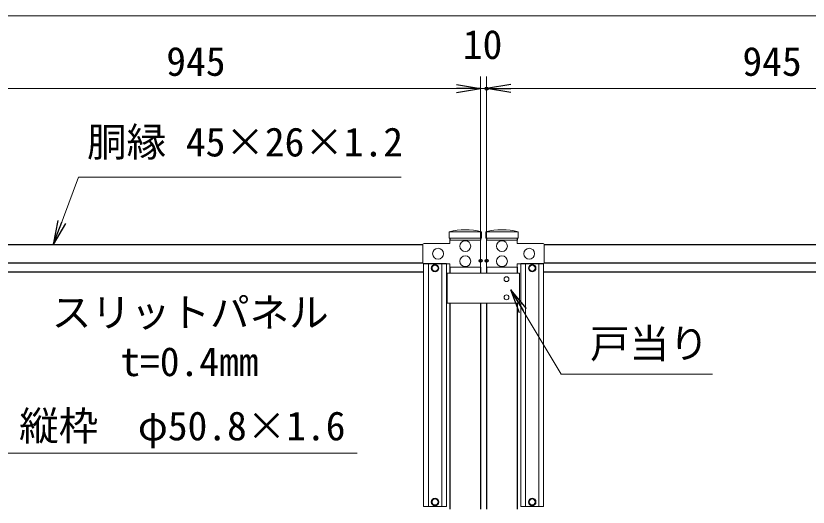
# Model space of a CAD drawing. Units: millimetres, scale not verified. Extents: x -4199 to 4201, y -2969 to 2971.
# Drawn here: x 901 to 2214, y 377 to 1192 of the extents above; entities that cross this region are included whole.
import ezdxf
from ezdxf.enums import TextEntityAlignment as Align

# ---------------------------------------------------------------- set-up
doc = ezdxf.new("R2010")
doc.units = ezdxf.units.MM
doc.header["$LTSCALE"] = 10
doc.header["$PDMODE"] = 32
doc.header["$PDSIZE"] = 5
for name, color, linetype, lineweight in [('0-0_D-STR1', 1, 'Continuous', 25), ('0-1_D-STR3', 3, 'Continuous', 13), ('0-3_D-STR-DIM', 7, 'Continuous', 13), ('0-6_D-STR-TXT', 7, 'Continuous', 13)]:
    doc.layers.add(name, color=color, linetype=linetype, lineweight=lineweight)
doc.layers.add('0-4_0', color=7, linetype='Continuous')
doc.layers.add('0-5_Defpoints', color=8, linetype='Continuous')
doc.styles.add('ＭＳ ゴシック', font='')
doc.styles.get('ＭＳ ゴシック').set_extended_font_data('MS Gothic')

# ---------------------------------------------------------------- blocks, each defined once
blk = doc.blocks.new('_Open')
at = {"layer": '0-4_0'}
blk.add_line((-10, 1.667), (0, 0), dxfattribs=at)
blk.add_lwpolyline([(-10, -1.667), (0, 0), (-10, 0)], dxfattribs=at)

msp = doc.modelspace()

# ---------------------------------------------------------------- linework, layer by layer
at = {"layer": '0-0_D-STR1'}
for p, q in [((1620.58, 823.25), (1620.58, 820.25)), ((1671.38, 823.25), (1671.38, 820.25)), ((1681.38, 823.25), (1681.38, 820.25)), ((1732.18, 823.25), (1732.18, 820.25)), ((821.66, 812.75), (1576.09, 812.75)), ((1776.66, 812.75), (2531.09, 812.75)), ((821.66, 782.75), (1576.09, 782.75)), ((1614.88, 780.75), (1614.88, 780.5)), ((1620.58, 775.25), (1620.58, 765.43)), ((1671.38, 775.25), (1671.38, 765.43)), ((1681.38, 775.25), (1681.38, 765.43)), ((1732.18, 775.25), (1732.18, 765.43)), ((1737.88, 780.75), (1737.88, 780.5)), ((1776.66, 782.75), (2531.09, 782.75)), ((820.88, 767.75), (1576.88, 767.75)), ((1775.88, 767.75), (2531.88, 767.75)), ((1620.58, 715.43), (1620.58, 374)), ((1671.38, 715.43), (1671.38, 374)), ((1681.38, 715.43), (1681.38, 374)), ((1732.18, 715.43), (1732.18, 374))]:
    msp.add_line(p, q, dxfattribs=at)
at = {"layer": '0-1_D-STR3'}
for p, q in [((1672.58, 834.25), (1619.38, 834.25)), ((1619.38, 834.25), (1619.38, 823.25)), ((1672.58, 823.25), (1672.58, 834.25)), ((1680.18, 834.25), (1733.38, 834.25)), ((1680.18, 823.25), (1680.18, 834.25)), ((1733.38, 834.25), (1733.38, 823.25)), ((1672.58, 823.25), (1619.38, 823.25)), ((1680.18, 823.25), (1733.38, 823.25)), ((1575.83, 812.75), (1575.83, 782.75)), ((1776.93, 812.75), (1776.93, 782.75)), ((1576.88, 781.5), (1576.88, 378.25)), ((1576.88, 781.5), (1614.88, 781.5)), ((1576.88, 781.5), (1576.88, 378.25)), ((1584.88, 781.5), (1584.88, 378.25)), ((1584.88, 781.5), (1584.88, 378.25)), ((1606.88, 781.5), (1606.88, 378.25)), ((1606.88, 781.5), (1606.88, 378.25)), ((1614.88, 781.5), (1614.88, 378.25)), ((1614.88, 781.5), (1614.88, 378.25)), ((1737.88, 781.5), (1737.88, 378.25)), ((1775.88, 781.5), (1737.88, 781.5)), ((1737.88, 781.5), (1737.88, 378.25)), ((1745.88, 781.5), (1745.88, 378.25)), ((1745.88, 781.5), (1745.88, 378.25)), ((1767.88, 781.5), (1767.88, 378.25)), ((1767.88, 781.5), (1767.88, 378.25)), ((1775.88, 781.5), (1775.88, 378.25)), ((1775.88, 781.5), (1775.88, 378.25)), ((1735.78, 765.43), (1615.78, 765.43)), ((1615.78, 765.43), (1615.78, 715.43)), ((1735.78, 765.43), (1735.78, 715.43)), ((1735.78, 715.43), (1615.78, 715.43)), ((1576.88, 378.25), (1614.88, 378.25)), ((1775.88, 378.25), (1737.88, 378.25))]:
    msp.add_line(p, q, dxfattribs=at)
for points in [[(1620.58, 775.25), (1671.38, 775.25), (1671.38, 820.25), (1620.58, 820.25), (1620.58, 814.75), (1577.83, 814.75)], [(1732.18, 775.25), (1681.38, 775.25), (1681.38, 820.25), (1732.18, 820.25), (1732.18, 814.75), (1774.93, 814.75)], [(1620.58, 775.25), (1620.58, 780.75), (1577.83, 780.75)], [(1732.18, 775.25), (1732.18, 780.75), (1774.93, 780.75)]]:
    msp.add_lwpolyline(points, dxfattribs=at)
for points in [[(1601.65, 773.75), (1598.76, 778.75), (1592.99, 778.75), (1590.1, 773.75), (1592.99, 768.75), (1598.76, 768.75)], [(1751.1, 773.75), (1753.99, 778.75), (1759.76, 778.75), (1762.65, 773.75), (1759.76, 768.75), (1753.99, 768.75)], [(1601.65, 386), (1598.76, 381), (1592.99, 381), (1590.1, 386), (1592.99, 391), (1598.76, 391)], [(1601.65, 386), (1598.76, 381), (1592.99, 381), (1590.1, 386), (1592.99, 391), (1598.76, 391)], [(1751.1, 386), (1753.99, 381), (1759.76, 381), (1762.65, 386), (1759.76, 391), (1753.99, 391)], [(1751.1, 386), (1753.99, 381), (1759.76, 381), (1762.65, 386), (1759.76, 391), (1753.99, 391)]]:
    msp.add_lwpolyline(points, close=True, dxfattribs=at)
for centre, radius in [((1645.98, 810.25), 9), ((1706.78, 810.25), 9), ((1600.83, 797.75), 9), ((1751.93, 797.75), 9), ((1645.98, 785.25), 9), ((1706.78, 785.25), 9), ((1595.88, 773.75), 6.25), ((1595.88, 773.75), 5), ((1756.88, 773.75), 6.25), ((1756.88, 773.75), 5), ((1714.28, 755.43), 4), ((1714.28, 725.43), 4), ((1595.88, 386), 6.25), ((1595.88, 386), 6.25), ((1595.88, 386), 5), ((1595.88, 386), 5), ((1756.88, 386), 6.25), ((1756.88, 386), 6.25), ((1756.88, 386), 5), ((1756.88, 386), 5)]:
    msp.add_circle(centre, radius, dxfattribs=at)
for centre, radius, start, end in [((1645.98, 717.82), 119.43, 77.13052, 102.86948), ((1706.78, 717.82), 119.43, 77.13052, 102.86948), ((1577.83, 812.75), 2, 90, 180), ((1774.93, 812.75), 2, 0, 90), ((1577.83, 782.75), 2, 180, 270), ((1774.93, 782.75), 2, 270, 0)]:
    msp.add_arc(centre, radius, start, end, dxfattribs=at)
at = {"layer": '0-3_D-STR-DIM'}
for p, q in [((716.38, 1192.24), (2636.38, 1192.24)), ((1671.38, 805.94), (1671.38, 1091.54)), ((1671.38, 805.94), (1671.38, 1091.54)), ((1681.38, 805.94), (1681.38, 1091.54)), ((1681.38, 805.94), (1681.38, 1091.54)), ((1631.38, 1071.54), (766.38, 1071.54)), ((1631.38, 1071.54), (1591.38, 1071.54)), ((1671.38, 1071.54), (1681.38, 1071.54)), ((1721.38, 1071.54), (2586.38, 1071.54)), ((1721.38, 1071.54), (1761.38, 1071.54))]:
    msp.add_line(p, q, dxfattribs=at)
at = {"layer": '0-5_Defpoints'}
for p in [(1681.38, 1071.54), (1671.38, 785.94), (1681.38, 785.94)]:
    msp.add_point(p, dxfattribs=at)
at = {"layer": '0-6_D-STR-TXT'}
for points in [[(1539.57, 924.46), (1004.89, 924.46), (963.74, 814.62)], [(2055.88, 598.19), (1804.87, 598.19), (1722.27, 735.94)], [(1466.59, 467), (854.01, 467), (778.29, 580.53)]]:
    msp.add_lwpolyline(points, dxfattribs=at)

# ---------------------------------------------------------------- block references
at = {"layer": '0-3_D-STR-DIM', "xscale": 4, "yscale": 4}
msp.add_blockref('_Open', (1671.38, 1071.54), dxfattribs=at)
msp.add_blockref('_Open', (1671.38, 1071.54), dxfattribs=at)
at = {"layer": '0-3_D-STR-DIM', "xscale": 4, "yscale": 4, "rotation": 180}
msp.add_blockref('_Open', (1681.38, 1071.54), dxfattribs=at)
msp.add_blockref('_Open', (1681.38, 1071.54), dxfattribs=at)
at = {"layer": '0-6_D-STR-TXT', "xscale": 4, "yscale": 4}
for p, rotation in [((963.04, 812.75), 249.46512), ((1721.24, 737.66), 120.94729)]:
    msp.add_blockref('_Open', p, dxfattribs=dict(at, rotation=rotation))

# ---------------------------------------------------------------- texts
at = {"layer": '0-3_D-STR-DIM', "style": 'ＭＳ ゴシック'}
for s, p in [('10', (1641.98, 1106.29)), ('945', (1150.4, 1078.29)), ('945', (2105.4, 1078.29))]:
    msp.add_text(s, height=48.09, dxfattribs=at).set_placement(p, align=Align.BOTTOM_LEFT)
at = {"layer": '0-6_D-STR-TXT', "style": 'ＭＳ ゴシック'}
for s, p in [('胴縁 45×26×1.2', (1018.96, 944.6)), ('スリットパネル', (960.46, 661.96)), ('戸当り', (1852.75, 610.26)), ('t=0.4mm', (1074.17, 580.31)), ('縦枠\u3000φ50.8×1.6', (906.45, 473.75))]:
    msp.add_text(s, height=48.09, dxfattribs=at).set_placement(p, align=Align.BOTTOM_LEFT)

doc.saveas('drawing.dxf')
